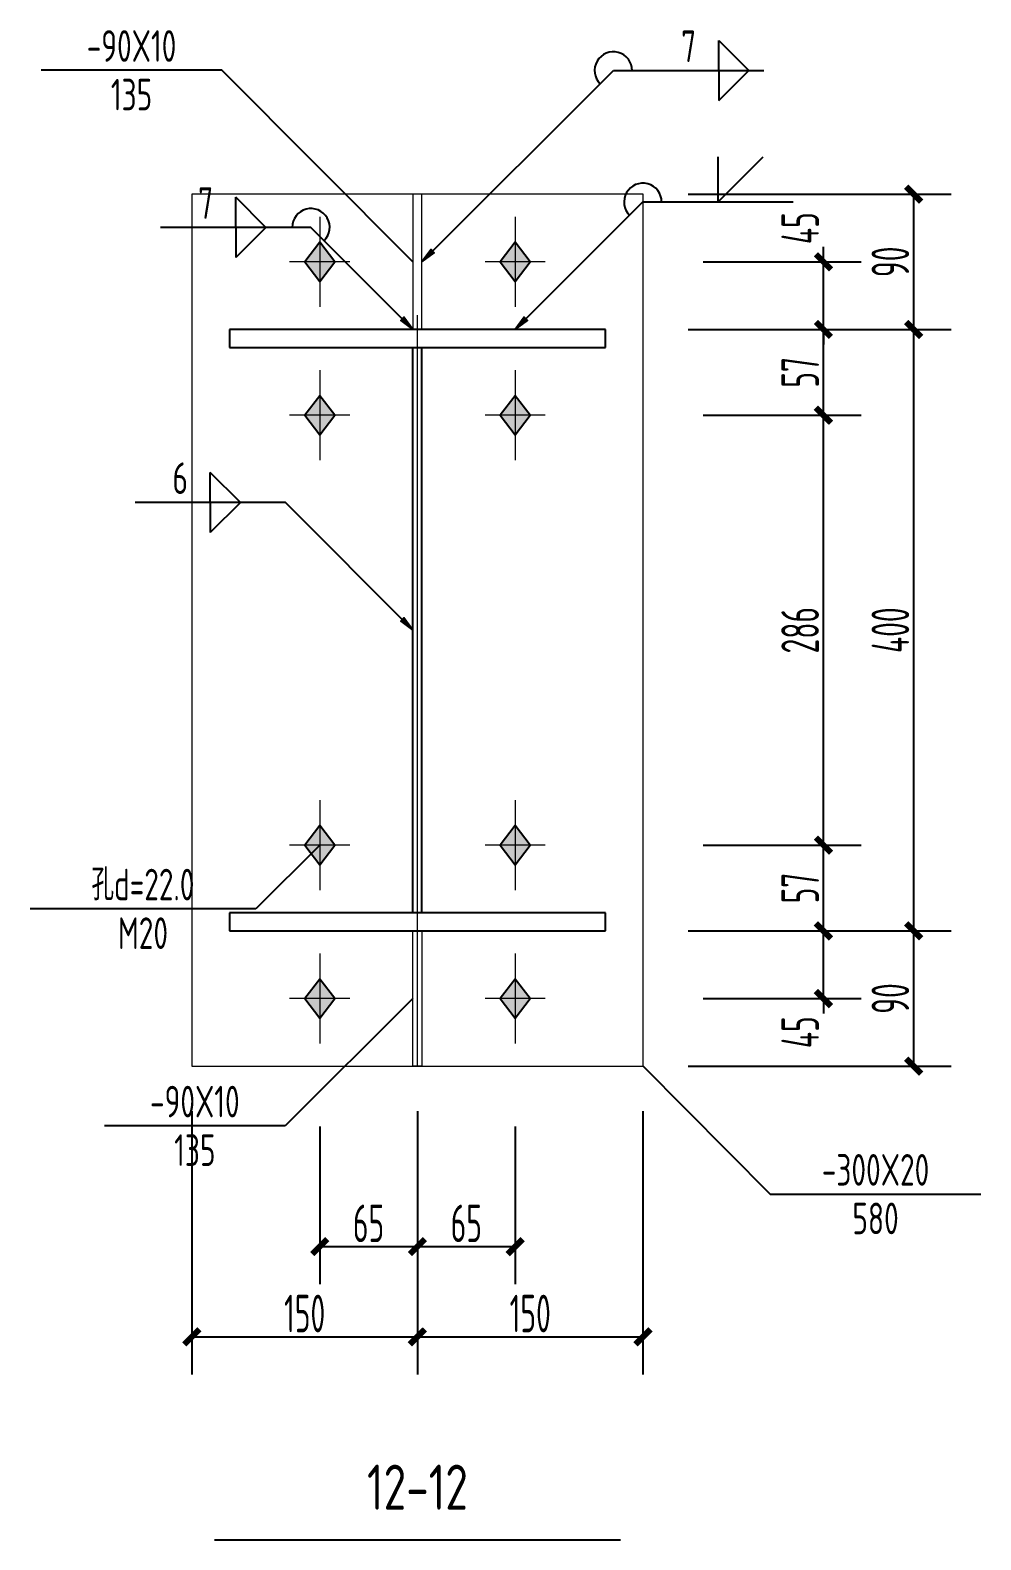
# Model space of a CAD drawing. Extents: x 447413 to 2975780, y -1432727 to 1301644.
# Drawn here: x 2653040 to 2659361, y -1160504 to -1150463 of the extents above; entities that cross this region are included whole.
import ezdxf
from ezdxf.enums import TextEntityAlignment as Align

# ---------------------------------------------------------------- set-up
doc = ezdxf.new("R2010")
doc.units = 0
doc.header["$LTSCALE"] = 1000
doc.header["$MEASUREMENT"] = 0
doc.linetypes.add('线型6', pattern=[8.75, 5, -1.25, 1.25, -1.25])
for name, color, linetype in [('10', 7, 'Continuous'), ('尺寸标注', 253, 'Continuous'), ('焊缝标注', 253, 'Continuous'), ('螺栓孔标注', 253, 'Continuous'), ('钢板标注', 253, 'Continuous')]:
    doc.layers.add(name, color=color, linetype=linetype)
doc.layers.add('20', color=2, linetype='Continuous', lineweight=18)
doc.styles.add('PkpmHz', font='Pkpmeng', dxfattribs={"width": 0.6, "bigfont": 'hztxt'})
doc.dimstyles.new('Pkpm_1.00', dxfattribs={"dimtxt": 250, "dimasz": 100, "dimexe": 250, "dimexo": 0.0625, "dimgap": 30, "dimtad": 1, "dimdec": 0, "dimrnd": 5, "dimzin": 0, "dimdsep": 46, "dimtxsty": 'PkpmHz', "dimblk1": 'ARCHTICK', "dimblk2": 'ARCHTICK', "dimsah": 1, "dimcen": 0.09, "dimadec": 0, "dimazin": 0, "dimtfac": 1, "dimtdec": 0, "dimtmove": 2, "dimatfit": 1, "dimfxl": 0, "dimtolj": 1, "dimtzin": 0, "dimarcsym": 0})

# ---------------------------------------------------------------- blocks, each defined once
blk = doc.blocks.new('_ArchTick')
at = {"color": 0, "linetype": 'ByBlock', "const_width": 0.4}
blk.add_lwpolyline([(-0.5, -0.5), (0.5, 0.5)], dxfattribs=at)
blk = doc.blocks.new('*D1209')
at = {"layer": 'Defpoints', "color": 0, "linetype": 'Continuous', "transparency": 16777216}
for p in [(2657115, -1152004), (2658315, -1152004), (2657115, -1152454)]:
    blk.add_point(p, dxfattribs=at)
at = {"layer": '尺寸标注', "color": 0, "linetype": 'Continuous', "lineweight": -2, "transparency": 16777216}
for p, q in [((2658315, -1152004), (2658315, -1151904)), ((2657515, -1152004), (2658565, -1152004)), ((2658315, -1152454), (2658315, -1152004)), ((2657515, -1152454), (2658565, -1152454)), ((2658315, -1152454), (2658315, -1152554))]:
    blk.add_line(p, q, dxfattribs=at)
at = {"layer": '尺寸标注', "color": 0, "linetype": 'Continuous', "lineweight": -2, "transparency": 16777216, "xscale": 100, "yscale": 100, "zscale": 100}
for p, rotation in [((2658315, -1152004), 270), ((2658315, -1152454), 90)]:
    blk.add_blockref('_ArchTick', p, dxfattribs=dict(at, rotation=rotation))
at = {"layer": '尺寸标注', "color": 0, "linetype": 'Continuous', "transparency": 16777216, "insert": (2658160, -1151780), "char_height": 250, "attachment_point": 5, "rotation": 90, "style": 'PkpmHz'}
blk.add_mtext('\\A1;45', dxfattribs=at)
blk = doc.blocks.new('*D1210')
at = {"layer": 'Defpoints', "color": 0, "linetype": 'Continuous', "transparency": 16777216}
for p in [(2657115, -1152454), (2658315, -1152454), (2657115, -1153024)]:
    blk.add_point(p, dxfattribs=at)
at = {"layer": '尺寸标注', "color": 0, "linetype": 'Continuous', "lineweight": -2, "transparency": 16777216}
for p, q in [((2657515, -1152454), (2658565, -1152454)), ((2658315, -1153024), (2658315, -1152454)), ((2657515, -1153024), (2658565, -1153024))]:
    blk.add_line(p, q, dxfattribs=at)
at = {"layer": '尺寸标注', "color": 0, "linetype": 'Continuous', "lineweight": -2, "transparency": 16777216, "xscale": 100, "yscale": 100, "zscale": 100}
for p, rotation in [((2658315, -1152454), 90), ((2658315, -1153024), 270)]:
    blk.add_blockref('_ArchTick', p, dxfattribs=dict(at, rotation=rotation))
at = {"layer": '尺寸标注', "color": 0, "linetype": 'Continuous', "transparency": 16777216, "insert": (2658160, -1152739), "char_height": 250, "attachment_point": 5, "rotation": 90, "style": 'PkpmHz'}
blk.add_mtext('\\A1;57', dxfattribs=at)
blk = doc.blocks.new('*D1211')
at = {"layer": 'Defpoints', "color": 0, "linetype": 'Continuous', "transparency": 16777216}
for p in [(2657115, -1156454), (2658315, -1156454), (2657115, -1156904)]:
    blk.add_point(p, dxfattribs=at)
at = {"layer": '尺寸标注', "color": 0, "linetype": 'Continuous', "lineweight": -2, "transparency": 16777216}
for p, q in [((2658315, -1156454), (2658315, -1156354)), ((2657515, -1156454), (2658565, -1156454)), ((2658315, -1156904), (2658315, -1156454)), ((2657515, -1156904), (2658565, -1156904)), ((2658315, -1156904), (2658315, -1157004))]:
    blk.add_line(p, q, dxfattribs=at)
at = {"layer": '尺寸标注', "color": 0, "linetype": 'Continuous', "lineweight": -2, "transparency": 16777216, "xscale": 100, "yscale": 100, "zscale": 100}
for p, rotation in [((2658315, -1156454), 270), ((2658315, -1156904), 90)]:
    blk.add_blockref('_ArchTick', p, dxfattribs=dict(at, rotation=rotation))
at = {"layer": '尺寸标注', "color": 0, "linetype": 'Continuous', "transparency": 16777216, "insert": (2658160, -1157128), "char_height": 250, "attachment_point": 5, "rotation": 90, "style": 'PkpmHz'}
blk.add_mtext('\\A1;45', dxfattribs=at)
blk = doc.blocks.new('*D1212')
at = {"layer": 'Defpoints', "color": 0, "linetype": 'Continuous', "transparency": 16777216}
for p in [(2657115, -1155884), (2658315, -1155884), (2657115, -1156454)]:
    blk.add_point(p, dxfattribs=at)
at = {"layer": '尺寸标注', "color": 0, "linetype": 'Continuous', "lineweight": -2, "transparency": 16777216}
for p, q in [((2657515, -1155884), (2658565, -1155884)), ((2658315, -1156454), (2658315, -1155884)), ((2657515, -1156454), (2658565, -1156454))]:
    blk.add_line(p, q, dxfattribs=at)
at = {"layer": '尺寸标注', "color": 0, "linetype": 'Continuous', "lineweight": -2, "transparency": 16777216, "xscale": 100, "yscale": 100, "zscale": 100}
for p, rotation in [((2658315, -1155884), 90), ((2658315, -1156454), 270)]:
    blk.add_blockref('_ArchTick', p, dxfattribs=dict(at, rotation=rotation))
at = {"layer": '尺寸标注', "color": 0, "linetype": 'Continuous', "transparency": 16777216, "insert": (2658160, -1156169), "char_height": 250, "attachment_point": 5, "rotation": 90, "style": 'PkpmHz'}
blk.add_mtext('\\A1;57', dxfattribs=at)
blk = doc.blocks.new('*D1213')
at = {"layer": 'Defpoints', "color": 0, "linetype": 'Continuous', "transparency": 16777216}
for p in [(2657115, -1153024), (2658315, -1153024), (2657115, -1155884)]:
    blk.add_point(p, dxfattribs=at)
at = {"layer": '尺寸标注', "color": 0, "linetype": 'Continuous', "lineweight": -2, "transparency": 16777216}
for p, q in [((2657515, -1153024), (2658565, -1153024)), ((2658315, -1155884), (2658315, -1153024)), ((2657515, -1155884), (2658565, -1155884))]:
    blk.add_line(p, q, dxfattribs=at)
at = {"layer": '尺寸标注', "color": 0, "linetype": 'Continuous', "lineweight": -2, "transparency": 16777216, "xscale": 100, "yscale": 100, "zscale": 100}
for p, rotation in [((2658315, -1153024), 90), ((2658315, -1155884), 270)]:
    blk.add_blockref('_ArchTick', p, dxfattribs=dict(at, rotation=rotation))
at = {"layer": '尺寸标注', "color": 0, "linetype": 'Continuous', "transparency": 16777216, "insert": (2658160, -1154454), "char_height": 250, "attachment_point": 5, "rotation": 90, "style": 'PkpmHz'}
blk.add_mtext('\\A1;286', dxfattribs=at)
blk = doc.blocks.new('*D1214')
at = {"layer": 'Defpoints', "color": 0, "linetype": 'Continuous', "transparency": 16777216}
for p in [(2654965, -1157354), (2655615, -1157354), (2655615, -1158554)]:
    blk.add_point(p, dxfattribs=at)
at = {"layer": '尺寸标注', "color": 0, "linetype": 'Continuous', "lineweight": -2, "transparency": 16777216}
for p, q in [((2654965, -1157754), (2654965, -1158804)), ((2655615, -1157754), (2655615, -1158804)), ((2654965, -1158554), (2655615, -1158554))]:
    blk.add_line(p, q, dxfattribs=at)
at = {"layer": '尺寸标注', "color": 0, "linetype": 'Continuous', "lineweight": -2, "transparency": 16777216, "xscale": 100, "yscale": 100, "zscale": 100, "rotation": 180}
blk.add_blockref('_ArchTick', (2654965, -1158554), dxfattribs=at)
at = {"layer": '尺寸标注', "color": 0, "linetype": 'Continuous', "lineweight": -2, "transparency": 16777216, "xscale": 100, "yscale": 100, "zscale": 100}
blk.add_blockref('_ArchTick', (2655615, -1158554), dxfattribs=at)
at = {"layer": '尺寸标注', "color": 0, "linetype": 'Continuous', "transparency": 16777216, "insert": (2655290, -1158399), "char_height": 250, "attachment_point": 5, "style": 'PkpmHz'}
blk.add_mtext('\\A1;65', dxfattribs=at)
blk = doc.blocks.new('*D1215')
at = {"layer": 'Defpoints', "color": 0, "linetype": 'Continuous', "transparency": 16777216}
for p in [(2655615, -1157354), (2656265, -1157354), (2656265, -1158554)]:
    blk.add_point(p, dxfattribs=at)
at = {"layer": '尺寸标注', "color": 0, "linetype": 'Continuous', "lineweight": -2, "transparency": 16777216}
for p, q in [((2655615, -1157754), (2655615, -1158804)), ((2656265, -1157754), (2656265, -1158804)), ((2655615, -1158554), (2656265, -1158554))]:
    blk.add_line(p, q, dxfattribs=at)
at = {"layer": '尺寸标注', "color": 0, "linetype": 'Continuous', "lineweight": -2, "transparency": 16777216, "xscale": 100, "yscale": 100, "zscale": 100, "rotation": 180}
blk.add_blockref('_ArchTick', (2655615, -1158554), dxfattribs=at)
at = {"layer": '尺寸标注', "color": 0, "linetype": 'Continuous', "lineweight": -2, "transparency": 16777216, "xscale": 100, "yscale": 100, "zscale": 100}
blk.add_blockref('_ArchTick', (2656265, -1158554), dxfattribs=at)
at = {"layer": '尺寸标注', "color": 0, "linetype": 'Continuous', "transparency": 16777216, "insert": (2655940, -1158399), "char_height": 250, "attachment_point": 5, "style": 'PkpmHz'}
blk.add_mtext('\\A1;65', dxfattribs=at)
blk = doc.blocks.new('*D1216')
at = {"layer": 'Defpoints', "color": 0, "linetype": 'Continuous', "transparency": 16777216}
for p in [(2654115, -1157354), (2655615, -1157354), (2655615, -1159154)]:
    blk.add_point(p, dxfattribs=at)
at = {"layer": '尺寸标注', "color": 0, "linetype": 'Continuous', "lineweight": -2, "transparency": 16777216}
for p, q in [((2654115, -1157654), (2654115, -1159404)), ((2655615, -1157654), (2655615, -1159404)), ((2654115, -1159154), (2655615, -1159154))]:
    blk.add_line(p, q, dxfattribs=at)
at = {"layer": '尺寸标注', "color": 0, "linetype": 'Continuous', "lineweight": -2, "transparency": 16777216, "xscale": 100, "yscale": 100, "zscale": 100, "rotation": 180}
blk.add_blockref('_ArchTick', (2654115, -1159154), dxfattribs=at)
at = {"layer": '尺寸标注', "color": 0, "linetype": 'Continuous', "lineweight": -2, "transparency": 16777216, "xscale": 100, "yscale": 100, "zscale": 100}
blk.add_blockref('_ArchTick', (2655615, -1159154), dxfattribs=at)
at = {"layer": '尺寸标注', "color": 0, "linetype": 'Continuous', "transparency": 16777216, "insert": (2654865, -1158999), "char_height": 250, "attachment_point": 5, "style": 'PkpmHz'}
blk.add_mtext('\\A1;150', dxfattribs=at)
blk = doc.blocks.new('*D1217')
at = {"layer": 'Defpoints', "color": 0, "linetype": 'Continuous', "transparency": 16777216}
for p in [(2655615, -1157354), (2657115, -1157354), (2657115, -1159154)]:
    blk.add_point(p, dxfattribs=at)
at = {"layer": '尺寸标注', "color": 0, "linetype": 'Continuous', "lineweight": -2, "transparency": 16777216}
for p, q in [((2655615, -1157654), (2655615, -1159404)), ((2657115, -1157654), (2657115, -1159404)), ((2655615, -1159154), (2657115, -1159154))]:
    blk.add_line(p, q, dxfattribs=at)
at = {"layer": '尺寸标注', "color": 0, "linetype": 'Continuous', "lineweight": -2, "transparency": 16777216, "xscale": 100, "yscale": 100, "zscale": 100, "rotation": 180}
blk.add_blockref('_ArchTick', (2655615, -1159154), dxfattribs=at)
at = {"layer": '尺寸标注', "color": 0, "linetype": 'Continuous', "lineweight": -2, "transparency": 16777216, "xscale": 100, "yscale": 100, "zscale": 100}
blk.add_blockref('_ArchTick', (2657115, -1159154), dxfattribs=at)
at = {"layer": '尺寸标注', "color": 0, "linetype": 'Continuous', "transparency": 16777216, "insert": (2656365, -1158999), "char_height": 250, "attachment_point": 5, "style": 'PkpmHz'}
blk.add_mtext('\\A1;150', dxfattribs=at)
blk = doc.blocks.new('*D1218')
at = {"layer": 'Defpoints', "color": 0, "linetype": 'Continuous', "transparency": 16777216}
for p in [(2657115, -1156454), (2658915, -1156454), (2657115, -1157354)]:
    blk.add_point(p, dxfattribs=at)
at = {"layer": '尺寸标注', "color": 0, "linetype": 'Continuous', "lineweight": -2, "transparency": 16777216}
for p, q in [((2657415, -1156454), (2659165, -1156454)), ((2658915, -1157354), (2658915, -1156454)), ((2657415, -1157354), (2659165, -1157354))]:
    blk.add_line(p, q, dxfattribs=at)
at = {"layer": '尺寸标注', "color": 0, "linetype": 'Continuous', "lineweight": -2, "transparency": 16777216, "xscale": 100, "yscale": 100, "zscale": 100}
for p, rotation in [((2658915, -1156454), 90), ((2658915, -1157354), 270)]:
    blk.add_blockref('_ArchTick', p, dxfattribs=dict(at, rotation=rotation))
at = {"layer": '尺寸标注', "color": 0, "linetype": 'Continuous', "transparency": 16777216, "insert": (2658760, -1156904), "char_height": 250, "attachment_point": 5, "rotation": 90, "style": 'PkpmHz'}
blk.add_mtext('\\A1;90', dxfattribs=at)
blk = doc.blocks.new('*D1219')
at = {"layer": 'Defpoints', "color": 0, "linetype": 'Continuous', "transparency": 16777216}
for p in [(2657115, -1152454), (2658915, -1152454), (2657115, -1156454)]:
    blk.add_point(p, dxfattribs=at)
at = {"layer": '尺寸标注', "color": 0, "linetype": 'Continuous', "lineweight": -2, "transparency": 16777216}
for p, q in [((2657415, -1152454), (2659165, -1152454)), ((2658915, -1156454), (2658915, -1152454)), ((2657415, -1156454), (2659165, -1156454))]:
    blk.add_line(p, q, dxfattribs=at)
at = {"layer": '尺寸标注', "color": 0, "linetype": 'Continuous', "lineweight": -2, "transparency": 16777216, "xscale": 100, "yscale": 100, "zscale": 100}
for p, rotation in [((2658915, -1152454), 90), ((2658915, -1156454), 270)]:
    blk.add_blockref('_ArchTick', p, dxfattribs=dict(at, rotation=rotation))
at = {"layer": '尺寸标注', "color": 0, "linetype": 'Continuous', "transparency": 16777216, "insert": (2658760, -1154454), "char_height": 250, "attachment_point": 5, "rotation": 90, "style": 'PkpmHz'}
blk.add_mtext('\\A1;400', dxfattribs=at)
blk = doc.blocks.new('*D1220')
at = {"layer": 'Defpoints', "color": 0, "linetype": 'Continuous', "transparency": 16777216}
for p in [(2657115, -1151554), (2658915, -1151554), (2657115, -1152454)]:
    blk.add_point(p, dxfattribs=at)
at = {"layer": '尺寸标注', "color": 0, "linetype": 'Continuous', "lineweight": -2, "transparency": 16777216}
for p, q in [((2657415, -1151554), (2659165, -1151554)), ((2658915, -1152454), (2658915, -1151554)), ((2657415, -1152454), (2659165, -1152454))]:
    blk.add_line(p, q, dxfattribs=at)
at = {"layer": '尺寸标注', "color": 0, "linetype": 'Continuous', "lineweight": -2, "transparency": 16777216, "xscale": 100, "yscale": 100, "zscale": 100}
for p, rotation in [((2658915, -1151554), 90), ((2658915, -1152454), 270)]:
    blk.add_blockref('_ArchTick', p, dxfattribs=dict(at, rotation=rotation))
at = {"layer": '尺寸标注', "color": 0, "linetype": 'Continuous', "transparency": 16777216, "insert": (2658760, -1152004), "char_height": 250, "attachment_point": 5, "rotation": 90, "style": 'PkpmHz'}
blk.add_mtext('\\A1;90', dxfattribs=at)

msp = doc.modelspace()

# ---------------------------------------------------------------- hatches: boundary and pattern name
at = {"layer": '10'}
for points in [[(2654965.2, -1151874.1), (2654865.2, -1152004.1), (2654965.2, -1152134.1), (2655065.2, -1152004.1)], [(2656265.2, -1151874.1), (2656165.2, -1152004.1), (2656265.2, -1152134.1), (2656365.2, -1152004.1)], [(2654965.2, -1152894.1), (2654865.2, -1153024.1), (2654965.2, -1153154.1), (2655065.2, -1153024.1)], [(2656265.2, -1152894.1), (2656165.2, -1153024.1), (2656265.2, -1153154.1), (2656365.2, -1153024.1)], [(2654965.2, -1155754.1), (2654865.2, -1155884.1), (2654965.2, -1156014.1), (2655065.2, -1155884.1)], [(2656265.2, -1155754.1), (2656165.2, -1155884.1), (2656265.2, -1156014.1), (2656365.2, -1155884.1)], [(2654965.2, -1156774.1), (2654865.2, -1156904.1), (2654965.2, -1157034.1), (2655065.2, -1156904.1)], [(2656265.2, -1156774.1), (2656165.2, -1156904.1), (2656265.2, -1157034.1), (2656365.2, -1156904.1)]]:
    msp.add_hatch(color=1, dxfattribs=at).paths.add_polyline_path(points)
at = {"layer": '焊缝标注'}
for points in [[(2655645.2, -1152004.1), (2655726.5, -1151944), (2655705.3, -1151922.8)], [(2655585.2, -1152454.1), (2655525.1, -1152372.7), (2655503.9, -1152393.9)], [(2656265.2, -1152454.1), (2656346.5, -1152394), (2656325.3, -1152372.8)], [(2655585.2, -1154454.1), (2655525.1, -1154372.7), (2655503.9, -1154393.9)]]:
    msp.add_hatch(color=256, dxfattribs=at).paths.add_polyline_path(points)

# ---------------------------------------------------------------- linework, layer by layer
at = {"layer": '10', "linetype": '线型6', "lineweight": 18}
msp.add_line((2655615.2, -1157359.1, 126000), (2655615.2, -1151549.1, 126000), dxfattribs=at)
at = {"layer": '10', "color": 9, "lineweight": 18}
for p, q in [((2654965.2, -1151704.1, 126000), (2654965.2, -1152304.1, 126000)), ((2656265.2, -1151704.1, 126000), (2656265.2, -1152304.1, 126000)), ((2655165.2, -1152004.1, 126000), (2654765.2, -1152004.1, 126000)), ((2656465.2, -1152004.1, 126000), (2656065.2, -1152004.1, 126000)), ((2654965.2, -1152724.1, 126000), (2654965.2, -1153324.1, 126000)), ((2656265.2, -1152724.1, 126000), (2656265.2, -1153324.1, 126000)), ((2655165.2, -1153024.1, 126000), (2654765.2, -1153024.1, 126000)), ((2656465.2, -1153024.1, 126000), (2656065.2, -1153024.1, 126000)), ((2654965.2, -1155584.1, 126000), (2654965.2, -1156184.1, 126000)), ((2656265.2, -1155584.1, 126000), (2656265.2, -1156184.1, 126000)), ((2655165.2, -1155884.1, 126000), (2654765.2, -1155884.1, 126000)), ((2656465.2, -1155884.1, 126000), (2656065.2, -1155884.1, 126000)), ((2654965.2, -1156604.1, 126000), (2654965.2, -1157204.1, 126000)), ((2656265.2, -1156604.1, 126000), (2656265.2, -1157204.1, 126000)), ((2655165.2, -1156904.1, 126000), (2654765.2, -1156904.1, 126000)), ((2656465.2, -1156904.1, 126000), (2656065.2, -1156904.1, 126000))]:
    msp.add_line(p, q, dxfattribs=at)
at = {"layer": '10', "color": 3}
for p, q in [((2656865.2, -1152454.1, 126000), (2654365.2, -1152454.1, 126000)), ((2654365.2, -1152454.1, 126000), (2654365.2, -1152574.1, 126000)), ((2656865.2, -1152574.1, 126000), (2656865.2, -1152454.1, 126000)), ((2654365.2, -1152574.1, 126000), (2656865.2, -1152574.1, 126000)), ((2655585.2, -1156334.1, 126000), (2655585.2, -1152574.1, 126000)), ((2655645.2, -1156334.1, 126000), (2655645.2, -1152574.1, 126000)), ((2656865.2, -1156334.1, 126000), (2654365.2, -1156334.1, 126000)), ((2654365.2, -1156334.1, 126000), (2654365.2, -1156454.1, 126000)), ((2656865.2, -1156454.1, 126000), (2656865.2, -1156334.1, 126000)), ((2654365.2, -1156454.1, 126000), (2656865.2, -1156454.1, 126000))]:
    msp.add_line(p, q, dxfattribs=at)
at = {"layer": '10'}
msp.add_line((2654265.2, -1160504.1, 126000), (2656965.2, -1160504.1, 126000), dxfattribs=at)
at = {"layer": '10', "color": 1, "linetype": 'Continuous', "elevation": 126000}
for points in [[(2654965.2, -1151874.1), (2654865.2, -1152004.1), (2654965.2, -1152134.1), (2655065.2, -1152004.1)], [(2656265.2, -1151874.1), (2656165.2, -1152004.1), (2656265.2, -1152134.1), (2656365.2, -1152004.1)], [(2654965.2, -1152894.1), (2654865.2, -1153024.1), (2654965.2, -1153154.1), (2655065.2, -1153024.1)], [(2656265.2, -1152894.1), (2656165.2, -1153024.1), (2656265.2, -1153154.1), (2656365.2, -1153024.1)], [(2654965.2, -1155754.1), (2654865.2, -1155884.1), (2654965.2, -1156014.1), (2655065.2, -1155884.1)], [(2656265.2, -1155754.1), (2656165.2, -1155884.1), (2656265.2, -1156014.1), (2656365.2, -1155884.1)], [(2654965.2, -1156774.1), (2654865.2, -1156904.1), (2654965.2, -1157034.1), (2655065.2, -1156904.1)], [(2656265.2, -1156774.1), (2656165.2, -1156904.1), (2656265.2, -1157034.1), (2656365.2, -1156904.1)]]:
    msp.add_lwpolyline(points, close=True, dxfattribs=at)
at = {"layer": '20'}
for p, q in [((2657115.2, -1151554.1, 126000), (2654115.2, -1151554.1, 126000)), ((2654115.2, -1151554.1, 126000), (2654115.2, -1157354.1, 126000)), ((2655645.2, -1151554.1, 126000), (2655585.2, -1151554.1, 126000)), ((2655585.2, -1151554.1, 126000), (2655585.2, -1152454.1, 126000)), ((2655645.2, -1152454.1, 126000), (2655645.2, -1151554.1, 126000)), ((2657115.2, -1157354.1, 126000), (2657115.2, -1151554.1, 126000)), ((2655585.2, -1152454.1, 126000), (2655645.2, -1152454.1, 126000)), ((2655585.2, -1156454.1, 126000), (2655645.2, -1156454.1, 126000)), ((2655585.2, -1157354.1, 126000), (2655585.2, -1156454.1, 126000)), ((2655645.2, -1156454.1, 126000), (2655645.2, -1157354.1, 126000)), ((2654115.2, -1157354.1, 126000), (2657115.2, -1157354.1, 126000)), ((2655645.2, -1157354.1, 126000), (2655585.2, -1157354.1, 126000))]:
    msp.add_line(p, q, dxfattribs=at)
at = {"layer": '焊缝标注'}
for p, q in [((2657618.4, -1150531.8, 126000), (2657818.4, -1150731.8, 126000)), ((2657618.4, -1150731.8, 126000), (2657618.4, -1150531.8, 126000)), ((2655645.2, -1152004.1, 126000), (2656918.4, -1150731.8, 126000)), ((2656918.4, -1150731.8, 126000), (2657918.4, -1150731.8, 126000)), ((2657618.4, -1150931.8, 126000), (2657818.4, -1150731.8, 126000)), ((2657618.4, -1150731.8, 126000), (2657618.4, -1150931.8, 126000)), ((2657614, -1151605.9, 126000), (2657614, -1151305.9, 126000)), ((2657614, -1151605.9, 126000), (2657914, -1151305.9, 126000)), ((2654607.1, -1151774.5, 126000), (2654407.1, -1151574.5, 126000)), ((2654407.1, -1151774.5, 126000), (2654407.1, -1151574.5, 126000)), ((2656265.2, -1152454.1, 126000), (2657114, -1151605.9, 126000)), ((2657114, -1151605.9, 126000), (2658114, -1151605.9, 126000)), ((2654907.1, -1151774.5, 126000), (2653907.1, -1151774.5, 126000)), ((2654607.1, -1151774.5, 126000), (2654407.1, -1151974.5, 126000)), ((2654407.1, -1151774.5, 126000), (2654407.1, -1151974.5, 126000)), ((2655585.2, -1152454.1, 126000), (2654907.1, -1151774.5, 126000)), ((2654437.6, -1153604.6, 126000), (2654237.6, -1153404.6, 126000)), ((2654237.6, -1153604.6, 126000), (2654237.6, -1153404.6, 126000)), ((2654737.6, -1153604.6, 126000), (2653737.6, -1153604.6, 126000)), ((2654437.6, -1153604.6, 126000), (2654237.6, -1153804.6, 126000)), ((2654237.6, -1153604.6, 126000), (2654237.6, -1153804.6, 126000)), ((2655585.2, -1154454.1, 126000), (2654737.6, -1153604.6, 126000))]:
    msp.add_line(p, q, dxfattribs=at)
at = {"layer": '焊缝标注', "linetype": 'Continuous', "elevation": 126000}
for points in [[(2655645.2, -1152004.1), (2655726.5, -1151944), (2655705.3, -1151922.8)], [(2655585.2, -1152454.1), (2655525.1, -1152372.7), (2655503.9, -1152393.9)], [(2656265.2, -1152454.1), (2656346.5, -1152394), (2656325.3, -1152372.8)], [(2655585.2, -1154454.1), (2655525.1, -1154372.7), (2655503.9, -1154393.9)]]:
    msp.add_lwpolyline(points, close=True, dxfattribs=at)
at = {"layer": '焊缝标注'}
for centre, start, end in [((2656918.4, -1150731.8, 126000), 0, 224.97719), ((2657114, -1151605.9, 126000), 0, 224.97719), ((2654907.1, -1151774.5, 126000), 314.93158, 180)]:
    msp.add_arc(centre, 125, start, end, dxfattribs=at)
at = {"layer": '螺栓孔标注'}
for p, q in [((2654965.2, -1155884.1, 126000), (2654540, -1156307.5, 126000)), ((2654540, -1156307.5, 126000), (2653040, -1156307.5, 126000))]:
    msp.add_line(p, q, dxfattribs=at)
at = {"layer": '螺栓孔标注', "const_width": 0.1, "elevation": 126000}
msp.add_lwpolyline([(2654965.2, -1155884.1, 1), (2654965.1, -1155884.1, 1)], format="xyb", close=True, dxfattribs=at)
at = {"layer": '钢板标注'}
for p, q in [((2654313.9, -1150729.8, 126000), (2653113.9, -1150729.8, 126000)), ((2655585.2, -1152004.1, 126000), (2654313.9, -1150729.8, 126000)), ((2655585.2, -1156904.1, 126000), (2654734.9, -1157750.9, 126000)), ((2657115.2, -1157354.1, 126000), (2657961.3, -1158205, 126000)), ((2654734.9, -1157750.9, 126000), (2653534.9, -1157750.9, 126000)), ((2657961.3, -1158205, 126000), (2659361.3, -1158205, 126000))]:
    msp.add_line(p, q, dxfattribs=at)
at = {"layer": '钢板标注', "const_width": 0.1, "elevation": 126000}
for points in [[(2655585.2, -1152004.1, 1), (2655585.1, -1152004.1, 1)], [(2655585.2, -1156904.1, 1), (2655585.1, -1156904.1, 1)], [(2657115.2, -1157354.1, 1), (2657115.1, -1157354.1, 1)]]:
    msp.add_lwpolyline(points, format="xyb", close=True, dxfattribs=at)

# ---------------------------------------------------------------- texts
at = {"layer": '10', "style": 'PkpmHz', "width": 0.77}
msp.add_text('12-12', height=300, dxfattribs=at).set_placement((2655615.2, -1160154.1, 126000), align=Align.MIDDLE_CENTER)
at = {"layer": '焊缝标注', "style": 'PkpmHz', "width": 0.71}
for s, p in [('7', (2657418.4, -1150675.2, 126000)), ('7', (2654207.1, -1151717.8, 126000)), ('6', (2654037.6, -1153547.9, 126000))]:
    msp.add_text(s, height=210, dxfattribs=at).set_placement(p, align=Align.CENTER)
at = {"layer": '螺栓孔标注', "style": 'PkpmHz', "width": 0.71}
msp.add_text('孔d=22.0', height=210, dxfattribs=at).set_placement((2653790, -1156250.9, 126000), align=Align.CENTER)
msp.add_text('M20', height=210, dxfattribs=at).set_placement((2653790, -1156364.1, 126000), align=Align.TOP_CENTER)
at = {"layer": '钢板标注', "style": 'PkpmHz', "width": 0.71}
for s, p in [('-90X10', (2653713.9, -1150673.2, 126000)), ('-90X10', (2654134.9, -1157694.3, 126000)), ('-300X20', (2658661.3, -1158148.4, 126000))]:
    msp.add_text(s, height=210, dxfattribs=at).set_placement(p, align=Align.CENTER)
for s, p in [('135', (2653713.9, -1150786.4, 126000)), ('135', (2654134.9, -1157807.5, 126000)), ('580', (2658661.3, -1158261.6, 126000))]:
    msp.add_text(s, height=210, dxfattribs=at).set_placement(p, align=Align.TOP_CENTER)

# ---------------------------------------------------------------- dimensions: what is measured, and where the dimension line sits
at = {"layer": '尺寸标注', "linetype": 'Continuous'}
for base, p1, p2, text, override, picture, middle in [((2658915.2, -1151554.1, 126000), (2657115.2, -1152454.1, 126000), (2657115.2, -1151554.1, 126000), '90', {"dimexo": 300, "dimtih": 0, "dimtoh": 0}, '*D1220', (2658760.2, -1152004.1, 126000)), ((2658315.2, -1152454.1, 126000), (2657115.2, -1153024.1, 126000), (2657115.2, -1152454.1, 126000), '57', {"dimexo": 400, "dimtih": 0, "dimtoh": 0}, '*D1210', (2658160.2, -1152739.1, 126000)), ((2658915.2, -1152454.1, 126000), (2657115.2, -1156454.1, 126000), (2657115.2, -1152454.1, 126000), '400', {"dimexo": 300, "dimtih": 0, "dimtoh": 0}, '*D1219', (2658760.2, -1154454.1, 126000)), ((2658315.2, -1153024.1, 126000), (2657115.2, -1155884.1, 126000), (2657115.2, -1153024.1, 126000), '286', {"dimexo": 400, "dimtih": 0, "dimtoh": 0}, '*D1213', (2658160.2, -1154454.1, 126000)), ((2658315.2, -1155884.1, 126000), (2657115.2, -1156454.1, 126000), (2657115.2, -1155884.1, 126000), '57', {"dimexo": 400, "dimtih": 0, "dimtoh": 0}, '*D1212', (2658160.2, -1156169.1, 126000)), ((2658915.2, -1156454.1, 126000), (2657115.2, -1157354.1, 126000), (2657115.2, -1156454.1, 126000), '90', {"dimexo": 300, "dimtih": 0, "dimtoh": 0}, '*D1218', (2658760.2, -1156904.1, 126000))]:
    dim = msp.add_linear_dim(base=base, p1=p1, p2=p2, angle=90, text=text, dimstyle='Pkpm_1.00', override=override, dxfattribs=at)
    dim.commit()
    dim.dimension.update_dxf_attribs({"geometry": picture, "text_midpoint": middle})
for base, p1, p2, picture, middle in [((2658315.2, -1152004.1, 126000), (2657115.2, -1152454.1, 126000), (2657115.2, -1152004.1, 126000), '*D1209', (2658159.9, -1151780.5, 126000)), ((2658315.2, -1156454.1, 126000), (2657115.2, -1156904.1, 126000), (2657115.2, -1156454.1, 126000), '*D1211', (2658159.9, -1157127.7, 126000))]:
    dim = msp.add_linear_dim(base=base, p1=p1, p2=p2, angle=90, text='45', dimstyle='Pkpm_1.00', override={"dimexo": 400, "dimtih": 0, "dimtoh": 0}, dxfattribs=at)
    dim.commit()
    dim.dimension.update_dxf_attribs({"geometry": picture, "text_midpoint": middle, "dimtype": 128})
for base, p1, p2, text, override, picture, middle in [((2655615.2, -1159154.1, 126000), (2654115.2, -1157354.1, 126000), (2655615.2, -1157354.1, 126000), '150', {"dimexo": 300, "dimtih": 0, "dimtoh": 0}, '*D1216', (2654865.2, -1158999.1, 126000)), ((2655615.2, -1158554.1, 126000), (2654965.2, -1157354.1, 126000), (2655615.2, -1157354.1, 126000), '65', {"dimexo": 400, "dimtih": 0, "dimtoh": 0}, '*D1214', (2655290.2, -1158399.1, 126000)), ((2656265.2, -1158554.1, 126000), (2655615.2, -1157354.1, 126000), (2656265.2, -1157354.1, 126000), '65', {"dimexo": 400, "dimtih": 0, "dimtoh": 0}, '*D1215', (2655940.2, -1158399.1, 126000)), ((2657115.2, -1159154.1, 126000), (2655615.2, -1157354.1, 126000), (2657115.2, -1157354.1, 126000), '150', {"dimexo": 300, "dimtih": 0, "dimtoh": 0}, '*D1217', (2656365.2, -1158999.1, 126000))]:
    dim = msp.add_linear_dim(base=base, p1=p1, p2=p2, text=text, dimstyle='Pkpm_1.00', override=override, dxfattribs=at)
    dim.commit()
    dim.dimension.update_dxf_attribs({"geometry": picture, "text_midpoint": middle})

doc.saveas('drawing.dxf')
